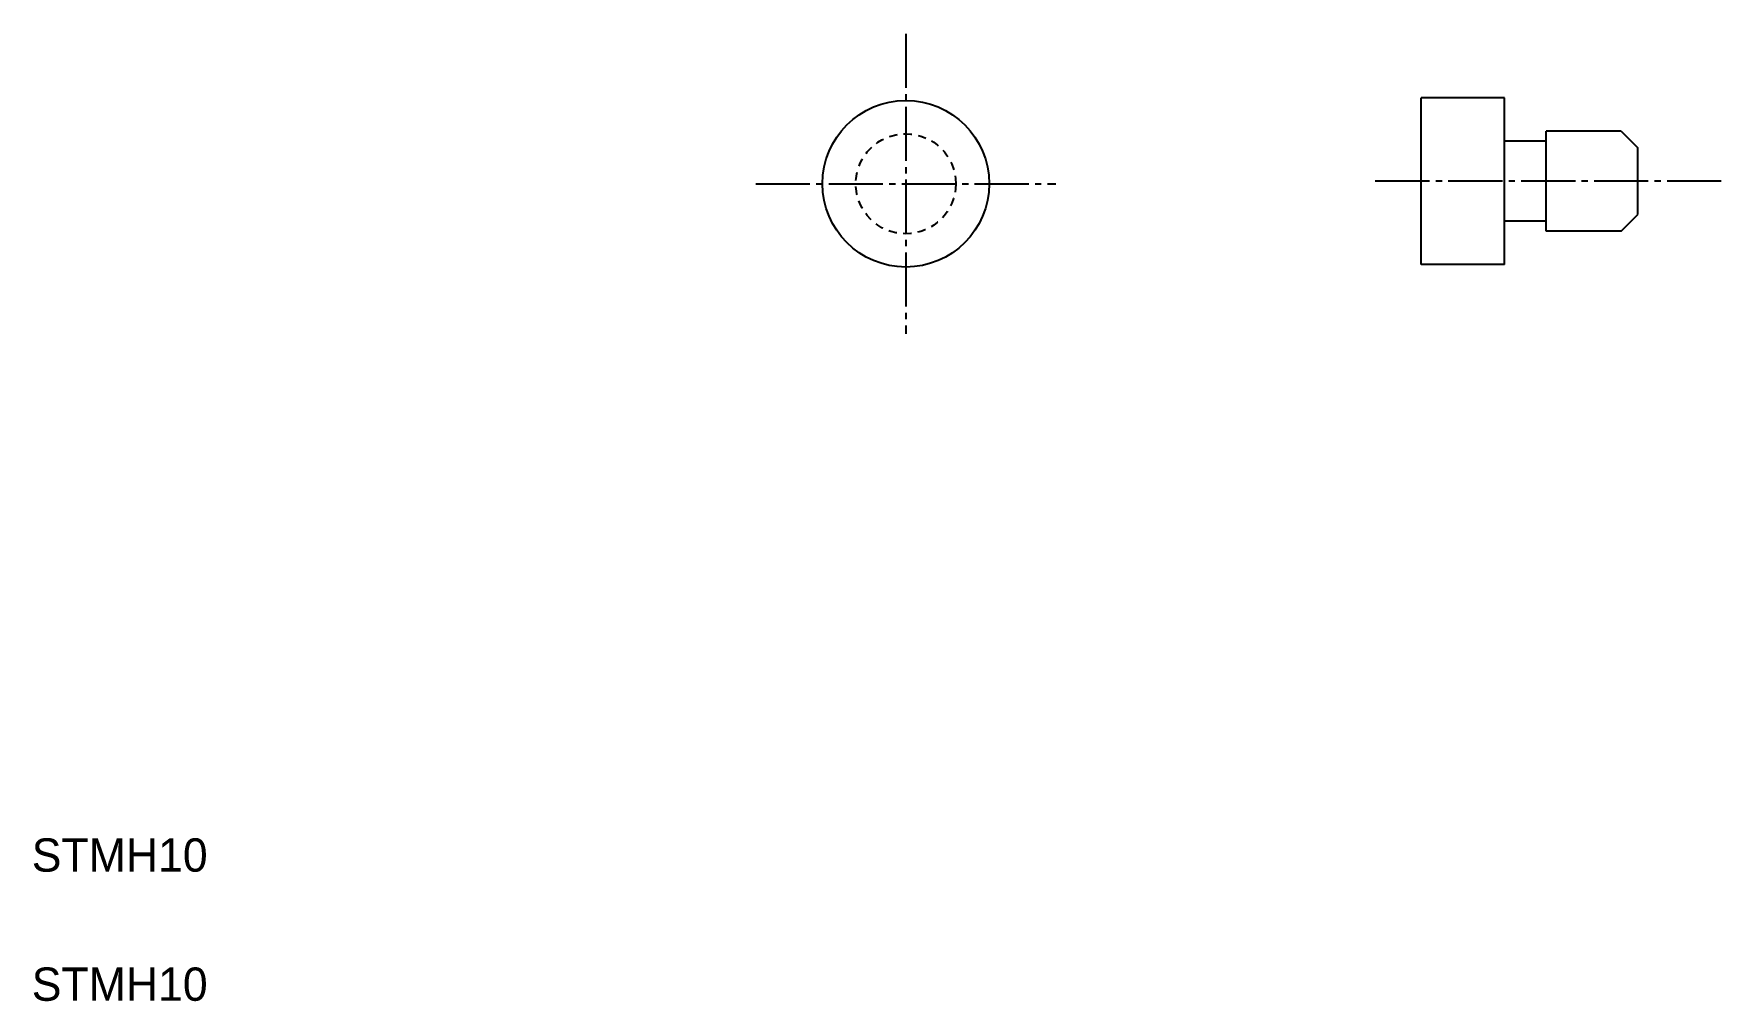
# Model space of a CAD drawing. Extents: x 3 to 104, y 2 to 61.
import ezdxf

# ---------------------------------------------------------------- set-up
doc = ezdxf.new("R2010")
doc.units = 0
doc.header["$LTSCALE"] = 0.25
doc.linetypes.add('CENTER', pattern=[17.5, 13, -1.5, 1.5, -1.5])
doc.linetypes.add('DASHED', pattern=[3.5, 2, -1.5])
doc.layers.get('0').update_dxf_attribs({"linetype": 'CONTINUOUS'})
doc.layers.add('CENTER', color=1, linetype='CENTER')

msp = doc.modelspace()

# ---------------------------------------------------------------- linework, layer by layer
at = {"color": 7, "linetype": 'CONTINUOUS'}
for p, q in [((85.84, 46.7), (85.84, 56.7)), ((90.84, 56.7), (85.84, 56.7)), ((90.84, 46.7), (90.84, 56.7)), ((97.84, 54.7), (93.34, 54.7)), ((93.34, 48.7), (93.34, 54.7)), ((97.84, 54.7), (98.84, 53.7)), ((93.34, 54.1), (90.84, 54.1)), ((98.84, 49.7), (98.84, 53.7)), ((97.84, 48.7), (98.84, 49.7)), ((93.34, 49.3), (90.84, 49.3)), ((97.84, 48.7), (93.34, 48.7)), ((90.84, 46.7), (85.84, 46.7))]:
    msp.add_line(p, q, dxfattribs=at)
for p, q in [((90.84, 51.7), (90.84, 51.7)), ((90.84, 49.2), (90.84, 49.2))]:
    msp.add_line(p, q)
msp.add_circle((54.93, 51.54), 5)
at = {"color": 3, "linetype": 'DASHED'}
msp.add_circle((54.93, 51.54), 3, dxfattribs=at)
at = {"layer": 'CENTER', "color": 1, "linetype": 'CENTER'}
for p, q in [((54.93, 60.54), (54.93, 42.54)), ((103.84, 51.7), (82.84, 51.7)), ((45.93, 51.54), (63.93, 51.54))]:
    msp.add_line(p, q, dxfattribs=at)

# ---------------------------------------------------------------- texts
for p in [(2.5, 10.25), (2.5, 2.5)]:
    msp.add_text('STMH10', height=2).set_placement(p)

doc.saveas('drawing.dxf')
